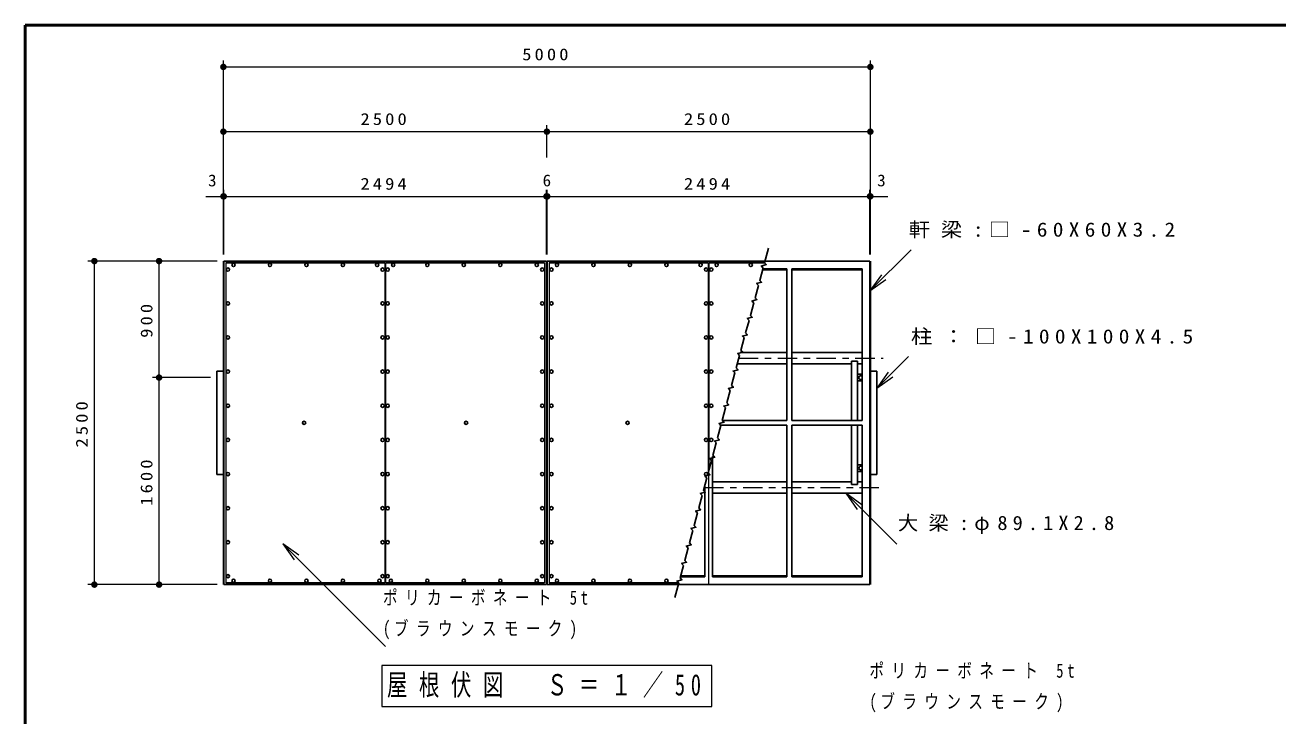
# Model space of a CAD drawing. Units: millimetres on the paper, with parts at other scales. Extents: x -365 to 12, y -38 to 257.
# Drawn here: x -365 to -171.3, y 150.2 to 257 of the extents above; entities that cross this region are included whole.
import ezdxf
from ezdxf.enums import TextEntityAlignment as Align

# ---------------------------------------------------------------- set-up
doc = ezdxf.new("R2010")
doc.units = ezdxf.units.MM
doc.linetypes.add('USER2', pattern=[6, 3, -1, 1, -1])
doc.layers.add('LY_1', color=7, linetype='Continuous', lineweight=25)
doc.layers.add('LY_2', color=7, linetype='Continuous', lineweight=13)
doc.styles.add('ＭＳ ゴシック', font='')
doc.styles.get('ＭＳ ゴシック').set_extended_font_data('MS Gothic')

# ---------------------------------------------------------------- blocks, each defined once
blk = doc.blocks.new('filled_dot')
at = {"color": 0, "linetype": 'Continuous', "lineweight": -2, "const_width": 1.25}
blk.add_lwpolyline([(-0.625, 0, 1), (0.625, 0, 1)], format="xyb", close=True, dxfattribs=at)
blk = doc.blocks.new('open_arrow')
at = {"color": 0, "linetype": 'Continuous', "lineweight": -2}
blk.add_lwpolyline([(7.5, 1.25), (0, 0), (7.5, -1.25)], dxfattribs=at)

msp = doc.modelspace()

# ---------------------------------------------------------------- linework, layer by layer
at = {"layer": 'LY_1', "lineweight": 13}
for p, q in [((-334.345, 221.528), (-334.345, 251.528)), ((-334.345, 250.528), (-234.345, 250.528)), ((-234.345, 221.528), (-234.345, 251.528)), ((-334.345, 240.528), (-284.345, 240.528)), ((-284.345, 236.528), (-284.345, 241.528)), ((-284.345, 240.528), (-234.345, 240.528)), ((-337.061, 230.528), (-334.285, 230.528)), ((-334.285, 221.528), (-334.285, 231.528)), ((-334.285, 230.528), (-284.405, 230.528)), ((-284.405, 221.528), (-284.405, 231.528)), ((-284.405, 230.528), (-284.285, 230.528)), ((-284.285, 221.528), (-284.285, 231.528)), ((-284.285, 230.528), (-234.405, 230.528)), ((-234.405, 221.528), (-234.405, 231.528)), ((-234.405, 230.528), (-231.633, 230.528)), ((-234.405, 215.917), (-228.041, 222.281)), ((-335.285, 220.528), (-355.285, 220.528)), ((-354.285, 170.528), (-354.285, 220.528)), ((-344.285, 202.528), (-344.285, 220.528)), ((-333.985, 220.259), (-333.985, 170.796)), ((-309.395, 220.259), (-309.395, 170.796)), ((-309.295, 220.259), (-309.295, 170.796)), ((-284.705, 220.259), (-284.705, 170.796)), ((-283.985, 220.259), (-283.985, 170.796)), ((-259.395, 220.259), (-259.395, 187.877)), ((-259.295, 220.259), (-259.295, 188.25)), ((-233.345, 200.867), (-228.443, 205.77)), ((-336.345, 202.528), (-345.285, 202.528)), ((-344.285, 170.528), (-344.285, 202.528)), ((-238.126, 184.637), (-230.254, 176.765)), ((-325.168, 176.825), (-309.309, 160.966)), ((-335.285, 170.528), (-355.285, 170.528)), ((-258.845, 158.011), (-309.845, 158.011)), ((-309.845, 158.011), (-309.845, 151.711)), ((-258.845, 151.711), (-258.845, 158.011)), ((-309.845, 151.711), (-258.845, 151.711))]:
    msp.add_line(p, q, dxfattribs=at)
at = {"layer": 'LY_1'}
for p, q in [((-334.345, 220.528), (-334.345, 170.528)), ((-334.285, 220.528), (-334.285, 170.528)), ((-284.405, 220.528), (-334.285, 220.528)), ((-333.985, 220.259), (-309.395, 220.259)), ((-284.705, 220.259), (-309.295, 220.259)), ((-284.405, 220.528), (-284.405, 170.528)), ((-284.285, 220.528), (-284.285, 170.528)), ((-284.285, 220.528), (-234.405, 220.528)), ((-283.985, 220.259), (-259.395, 220.259)), ((-259.295, 220.259), (-250.718, 220.259)), ((-247.255, 219.342), (-247.255, 195.908)), ((-246.495, 219.342), (-246.495, 195.908)), ((-234.405, 220.528), (-234.405, 170.528)), ((-234.345, 220.528), (-234.345, 170.528)), ((-257.243, 195.908), (-247.255, 195.908)), ((-246.495, 195.908), (-235.605, 195.908)), ((-257.447, 195.148), (-247.255, 195.148)), ((-247.255, 195.148), (-247.255, 171.714)), ((-246.495, 195.148), (-246.495, 171.714)), ((-246.495, 195.148), (-235.605, 195.148)), ((-284.405, 170.528), (-334.285, 170.528)), ((-333.985, 170.796), (-309.395, 170.796)), ((-284.705, 170.796), (-309.295, 170.796)), ((-284.285, 170.528), (-234.405, 170.528)), ((-283.985, 170.796), (-263.972, 170.796))]:
    msp.add_line(p, q, dxfattribs=at)
at = {"layer": 'LY_1', "color": 1}
for p, q in [((-247.255, 219.155), (-251.014, 219.155)), ((-247.255, 219.342), (-250.964, 219.342)), ((-235.605, 219.342), (-246.495, 219.342)), ((-235.605, 219.155), (-246.495, 219.155)), ((-235.605, 219.342), (-235.605, 195.908)), ((-254.427, 206.419), (-247.255, 206.419)), ((-246.495, 206.419), (-235.605, 206.419)), ((-254.904, 204.637), (-247.255, 204.637)), ((-246.495, 204.637), (-237.245, 204.637)), ((-237.245, 205.047), (-236.345, 205.047)), ((-237.245, 205.047), (-237.245, 195.908)), ((-236.345, 205.047), (-236.345, 195.908)), ((-236.345, 204.637), (-235.605, 204.637)), ((-236.345, 203.028), (-235.605, 203.028)), ((-236.345, 202.028), (-235.605, 202.028)), ((-237.245, 195.148), (-237.245, 186.009)), ((-236.345, 195.148), (-236.345, 186.009)), ((-235.605, 195.148), (-235.605, 171.714)), ((-258.745, 190.303), (-258.745, 171.714)), ((-236.345, 189.028), (-235.605, 189.028)), ((-236.345, 188.028), (-235.605, 188.028)), ((-258.745, 186.419), (-247.255, 186.419)), ((-246.495, 186.419), (-237.245, 186.419)), ((-237.245, 186.009), (-236.345, 186.009)), ((-236.345, 186.419), (-235.605, 186.419)), ((-259.945, 185.825), (-259.945, 171.714)), ((-258.745, 184.637), (-247.255, 184.637)), ((-246.495, 184.637), (-235.605, 184.637)), ((-263.726, 171.714), (-259.945, 171.714)), ((-263.676, 171.901), (-259.945, 171.901)), ((-247.255, 171.901), (-258.745, 171.901)), ((-247.255, 171.714), (-258.745, 171.714)), ((-235.605, 171.901), (-246.495, 171.901)), ((-235.605, 171.714), (-246.495, 171.714))]:
    msp.add_line(p, q, dxfattribs=at)
at = {"layer": 'LY_1', "color": 1, "linetype": 'USER2', "lineweight": 13}
for p, q in [((-254.666, 205.528), (-232.345, 205.528)), ((-260.025, 185.528), (-232.345, 185.528))]:
    msp.add_line(p, q, dxfattribs=at)
at = {"layer": 'LY_1', "color": 3}
for p, q in [((-335.345, 203.528), (-335.345, 187.528)), ((-335.345, 203.528), (-334.345, 203.528)), ((-233.345, 203.528), (-234.345, 203.528)), ((-233.345, 203.528), (-233.345, 187.528)), ((-335.345, 187.528), (-334.345, 187.528)), ((-233.345, 187.528), (-234.345, 187.528))]:
    msp.add_line(p, q, dxfattribs=at)
at = {"layer": 'LY_1', "color": 1, "lineweight": 13}
msp.add_line((-259.345, 188.064), (-259.345, 170.528), dxfattribs=at)
at = {"layer": 'LY_1'}
msp.add_lwpolyline([(-264.58, 168.528), (-263.971, 170.8), (-264.254, 171.083), (-263.481, 171.29), (-263.764, 171.573), (-263.246, 173.505), (-263.529, 173.788), (-262.756, 173.995), (-263.039, 174.277), (-262.521, 176.209), (-262.804, 176.492), (-262.032, 176.699), (-262.314, 176.982), (-261.797, 178.914), (-262.08, 179.197), (-261.307, 179.404), (-261.59, 179.687), (-261.072, 181.619), (-261.355, 181.901), (-260.582, 182.108), (-260.865, 182.391), (-260.347, 184.323), (-260.63, 184.606), (-259.857, 184.813), (-260.14, 185.096), (-259.623, 187.028), (-259.906, 187.311), (-259.133, 187.518), (-259.416, 187.8), (-258.898, 189.732), (-259.181, 190.015), (-258.408, 190.222), (-258.691, 190.505), (-258.173, 192.437), (-258.456, 192.72), (-257.683, 192.927), (-257.966, 193.21), (-257.449, 195.141), (-257.731, 195.424), (-256.959, 195.631), (-257.242, 195.914), (-256.724, 197.846), (-257.007, 198.129), (-256.234, 198.336), (-256.517, 198.619), (-255.999, 200.551), (-256.282, 200.834), (-255.509, 201.041), (-255.792, 201.323), (-255.275, 203.255), (-255.557, 203.538), (-254.785, 203.745), (-255.067, 204.028), (-254.55, 205.96), (-254.833, 206.243), (-254.06, 206.45), (-254.343, 206.733), (-253.825, 208.664), (-254.108, 208.947), (-253.335, 209.154), (-253.618, 209.437), (-253.1, 211.369), (-253.383, 211.652), (-252.611, 211.859), (-252.893, 212.142), (-252.376, 214.074), (-252.659, 214.356), (-251.886, 214.564), (-252.169, 214.846), (-251.651, 216.778), (-251.934, 217.061), (-251.161, 217.268), (-251.444, 217.551), (-250.926, 219.483), (-251.209, 219.766), (-250.436, 219.973), (-250.719, 220.256), (-250.11, 222.528)], dxfattribs=at)
for centre in [(-321.865, 195.528), (-296.825, 195.528), (-271.865, 195.528)]:
    msp.add_circle(centre, 0.25, dxfattribs=at)
at = {"layer": 'LY_1', "color": 1}
for centre, start, end in [((-235.845, 202.528), 36.87223, 323.12773), ((-235.845, 188.528), 36.87217, 323.12767)]:
    msp.add_arc(centre, 0.3, start, end, dxfattribs=at)
at = {"layer": 'LY_1'}
for centre, major_axis, ratio in [((-333.635, 219.22), (0.25, 0), 0.989116), ((-332.785, 219.933), (-0.25, 0), 0.988393), ((-327.145, 219.933), (-0.25, 0), 0.988464), ((-321.505, 219.933), (-0.25, 0), 0.988464), ((-315.865, 219.933), (-0.25, 0), 0.988448), ((-310.585, 219.933), (-0.25, 0), 0.988377), ((-309.745, 219.22), (-0.25, 0), 0.989132), ((-308.945, 219.22), (0.25, 0), 0.989132), ((-308.105, 219.933), (0.25, 0), 0.988393), ((-302.825, 219.933), (0.25, 0), 0.988464), ((-297.185, 219.933), (0.25, 0), 0.988456), ((-291.545, 219.933), (0.25, 0), 0.988456), ((-285.905, 219.933), (0.25, 0), 0.988381), ((-285.055, 219.22), (-0.25, 0), 0.989124), ((-283.635, 219.22), (0.25, 0), 0.989124), ((-282.785, 219.933), (-0.25, 0), 0.988393), ((-277.145, 219.933), (-0.25, 0), 0.988456), ((-271.505, 219.933), (-0.25, 0), 0.988456), ((-265.865, 219.933), (-0.25, 0), 0.988456), ((-260.585, 219.933), (-0.25, 0), 0.988393), ((-259.745, 219.22), (-0.25, 0), 0.989124), ((-258.945, 219.22), (0.25, 0), 0.989128), ((-258.105, 219.933), (0.25, 0), 0.988389), ((-252.825, 219.933), (0.25, 0), 0.988456), ((-333.635, 213.981), (0.25, 0), 0.9934), ((-309.745, 213.981), (-0.25, 0), 0.993416), ((-308.945, 213.981), (0.25, 0), 0.993416), ((-285.055, 213.981), (-0.25, 0), 0.993408), ((-283.635, 213.981), (0.25, 0), 0.993408), ((-259.745, 213.981), (-0.25, 0), 0.993408), ((-258.945, 213.981), (0.25, 0), 0.993412), ((-333.635, 208.723), (-0.25, 0), 0.996624), ((-309.745, 208.723), (0.25, 0), 0.99664), ((-308.945, 208.723), (-0.25, 0), 0.99664), ((-285.055, 208.723), (0.25, 0), 0.996632), ((-283.635, 208.723), (-0.25, 0), 0.996632), ((-259.745, 208.723), (0.25, 0), 0.996632), ((-258.945, 208.723), (-0.25, 0), 0.996636), ((-333.635, 203.451), (0.25, 0), 0.998784), ((-309.745, 203.451), (-0.25, 0), 0.9988), ((-308.945, 203.451), (0.25, 0), 0.9988), ((-285.055, 203.451), (-0.25, 0), 0.998792), ((-283.635, 203.451), (0.25, 0), 0.998792), ((-259.745, 203.451), (-0.25, 0), 0.998792), ((-258.945, 203.451), (0.25, 0), 0.998796), ((-333.635, 198.17), (0.25, 0), 0.99988), ((-309.745, 198.17), (-0.25, 0), 0.999896), ((-308.945, 198.17), (0.25, 0), 0.999896), ((-285.055, 198.17), (-0.25, 0), 0.999888), ((-283.635, 198.17), (0.25, 0), 0.999888), ((-259.745, 198.17), (-0.25, 0), 0.999888), ((-258.945, 198.17), (0.25, 0), 0.999892), ((-333.635, 192.886), (0.25, 0), 0.99988), ((-309.745, 192.886), (-0.25, 0), 0.999896), ((-308.945, 192.886), (0.25, 0), 0.999896), ((-285.055, 192.886), (-0.25, 0), 0.999888), ((-283.635, 192.886), (0.25, 0), 0.999888), ((-259.745, 192.886), (-0.25, 0), 0.999888), ((-258.945, 192.886), (0.25, 0), 0.999892), ((-333.635, 187.605), (0.25, 0), 0.998784), ((-309.745, 187.605), (-0.25, 0), 0.9988), ((-308.945, 187.605), (0.25, 0), 0.9988), ((-285.055, 187.605), (-0.25, 0), 0.998792), ((-283.635, 187.605), (0.25, 0), 0.998792), ((-259.745, 187.605), (-0.25, 0), 0.998792), ((-333.635, 182.332), (-0.25, 0), 0.99662), ((-309.745, 182.332), (0.25, 0), 0.996636), ((-308.945, 182.332), (-0.25, 0), 0.996636), ((-285.055, 182.332), (0.25, 0), 0.996628), ((-283.635, 182.332), (-0.25, 0), 0.996628), ((-333.635, 177.074), (0.25, 0), 0.9934), ((-309.745, 177.074), (-0.25, 0), 0.993416), ((-308.945, 177.074), (0.25, 0), 0.993416), ((-285.055, 177.074), (-0.25, 0), 0.993408), ((-283.635, 177.074), (0.25, 0), 0.993408), ((-333.635, 171.836), (0.25, 0), 0.989112), ((-332.785, 171.123), (-0.25, 0), 0.988397), ((-327.145, 171.123), (-0.25, 0), 0.988472), ((-321.505, 171.123), (-0.25, 0), 0.988472), ((-315.865, 171.123), (-0.25, 0), 0.988456), ((-310.225, 171.123), (-0.25, 0), 0.988456), ((-309.745, 171.836), (-0.25, 0), 0.989128), ((-308.945, 171.836), (0.25, 0), 0.989128), ((-308.465, 171.123), (0.25, 0), 0.988472), ((-302.825, 171.123), (0.25, 0), 0.988472), ((-297.185, 171.123), (0.25, 0), 0.988464), ((-291.545, 171.123), (0.25, 0), 0.988464), ((-285.905, 171.123), (0.25, 0), 0.988389), ((-285.055, 171.836), (-0.25, 0), 0.98912), ((-283.635, 171.836), (0.25, 0), 0.98912), ((-282.785, 171.123), (-0.25, 0), 0.988397), ((-277.145, 171.123), (-0.25, 0), 0.988464), ((-271.505, 171.123), (-0.25, 0), 0.988464), ((-265.865, 171.123), (-0.25, 0), 0.988464)]:
    msp.add_ellipse(centre, major_axis=major_axis, ratio=ratio, dxfattribs=at)
at = {"layer": 'LY_2', "lineweight": 50}
for p, q in [((0, 257), (-365, 257)), ((-365, 257), (-365, 0))]:
    msp.add_line(p, q, dxfattribs=at)

# ---------------------------------------------------------------- block references
at = {"layer": 'LY_1', "lineweight": 13, "xscale": 0.4, "yscale": 0.4}
for p in [(-334.345, 250.528), (-334.345, 240.528), (-334.345, 230.528)]:
    msp.add_blockref('filled_dot', p, dxfattribs=at)
for name, p, rotation in [('filled_dot', (-234.345, 250.528), 180), ('filled_dot', (-284.345, 240.528), 180), ('filled_dot', (-234.345, 240.528), 180), ('filled_dot', (-334.285, 230.528), 180), ('filled_dot', (-284.405, 230.528), 180), ('filled_dot', (-284.285, 230.528), 180), ('filled_dot', (-234.405, 230.528), 180), ('filled_dot', (-234.345, 230.528), 180), ('filled_dot', (-354.285, 220.528), 270), ('filled_dot', (-344.285, 220.528), 270), ('open_arrow', (-234.405, 215.917), 45), ('open_arrow', (-233.345, 200.867), 45), ('filled_dot', (-344.285, 202.528), 90), ('open_arrow', (-238.126, 184.637), 315), ('open_arrow', (-325.168, 176.825), 315), ('filled_dot', (-354.285, 170.528), 90), ('filled_dot', (-344.285, 170.528), 90)]:
    msp.add_blockref(name, p, dxfattribs=dict(at, rotation=rotation))

# ---------------------------------------------------------------- texts
at = {"layer": 'LY_1', "style": 'ＭＳ ゴシック', "width": 1.05}
for s, p in [('3', (-336.061, 231.528)), ('6', (-284.345, 231.528)), ('3', (-232.633, 231.528))]:
    msp.add_text(s, height=1.833, dxfattribs=at).set_placement(p, align=Align.BOTTOM_CENTER)
at = {"layer": 'LY_1', "style": 'ＭＳ ゴシック'}
for s, insert, char_height, attachment_point in [('\\T1.33;\\W1.15;5000', (-284.345, 251.528), 1.833, 8), ('\\T1.33;\\W1.15;2500', (-309.345, 241.528), 1.833, 8), ('\\T1.33;\\W1.15;2500', (-259.345, 241.528), 1.833, 8), ('\\T1.33;\\W1.15;2494', (-309.345, 231.528), 1.833, 8), ('\\T1.33;\\W1.15;2494', (-259.345, 231.528), 1.833, 8), ('\\T1.5;\\W1.1;軒梁:□-60X60X3.2', (-228.399, 225.281), 2.199, 4), ('\\T1.5;\\W1.1;柱：□-100X100X4.5', (-228.079, 208.77), 2.199, 4), ('\\T1.5;\\W1.05;大梁:φ89.1X2.8', (-230.094, 179.765), 2.199, 4), ('\\T1.51;\\W0.75;ポリカーボネート\\~5t', (-309.672, 168.466), 2.199, 4), ('\\T1.51;\\W0.75;(ブラウンスモーク)', (-309.672, 163.466), 2.199, 4), ('\\T1.57;\\W0.7;屋根伏図\u3000Ｓ＝１／50', (-284.345, 154.861), 3.299, 5)]:
    msp.add_mtext(s, dxfattribs=dict(at, insert=insert, char_height=char_height, attachment_point=attachment_point))
at = {"layer": 'LY_1', "char_height": 1.833, "attachment_point": 8, "rotation": 90, "style": 'ＭＳ ゴシック'}
for s, insert in [('\\T1.33;\\W1.15;900', (-345.285, 211.528)), ('\\T1.33;\\W1.15;2500', (-355.285, 195.528)), ('\\T1.33;\\W1.15;1600', (-345.285, 186.528))]:
    msp.add_mtext(s, dxfattribs=dict(at, insert=insert))
at = {"layer": 'LY_1', "color": 150, "char_height": 2.199, "attachment_point": 4, "style": 'ＭＳ ゴシック'}
for s, insert in [('\\T1.51;\\W0.75;ポリカーボネート\\~5t', (-234.485, 157.181)), ('\\T1.51;\\W0.75;(ブラウンスモーク)', (-234.485, 152.181))]:
    msp.add_mtext(s, dxfattribs=dict(at, insert=insert))

doc.saveas('drawing.dxf')
